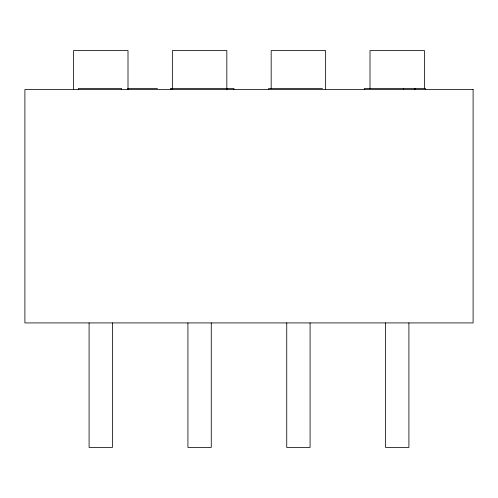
<?xml version="1.0" encoding="UTF-8"?>
<svg xmlns="http://www.w3.org/2000/svg" width="498" height="498" viewBox="0 0 498 498"><rect width="100%" height="100%" fill="white"/><g stroke="black" fill="none" stroke-linecap="round" stroke-linejoin="round"><path stroke-width="0.75" d="M127.594 88.513L157.499 88.513M322.523 88.513L268.559 88.513L268.559 89.484M425.522 89.484L425.522 88.513L364.287 88.513L364.287 89.484M424.47 88.706L424.47 50.578L370.002 50.578L370.002 88.706M414.965 88.513L414.965 89.484M408.908 322.922L408.908 447.422L385.564 447.422L385.564 322.922M403.517 88.513L403.517 89.484M325.642 89.484L325.642 50.578L271.173 50.578L271.173 88.706M310.086 322.922L310.086 447.422L286.742 447.422L286.742 322.922M233.942 89.484L233.942 88.513L170.441 88.513L170.441 89.484M226.97 88.513L226.97 89.484M226.827 88.706L226.827 50.578L172.358 50.578L172.358 89.484M211.264 322.922L211.264 447.422L187.92 447.422L187.92 322.922M172.171 88.513L172.171 89.484M128.005 89.484L128.005 50.578L73.536 50.578L73.536 89.484M121.612 89.484L121.612 88.513L78.323 88.513L78.323 89.484M112.442 322.922L112.442 447.422L89.098 447.422L89.092 322.922M473.1 89.484L24.9 89.484L24.9 322.922L473.1 322.922L473.1 89.484"/></g></svg>
